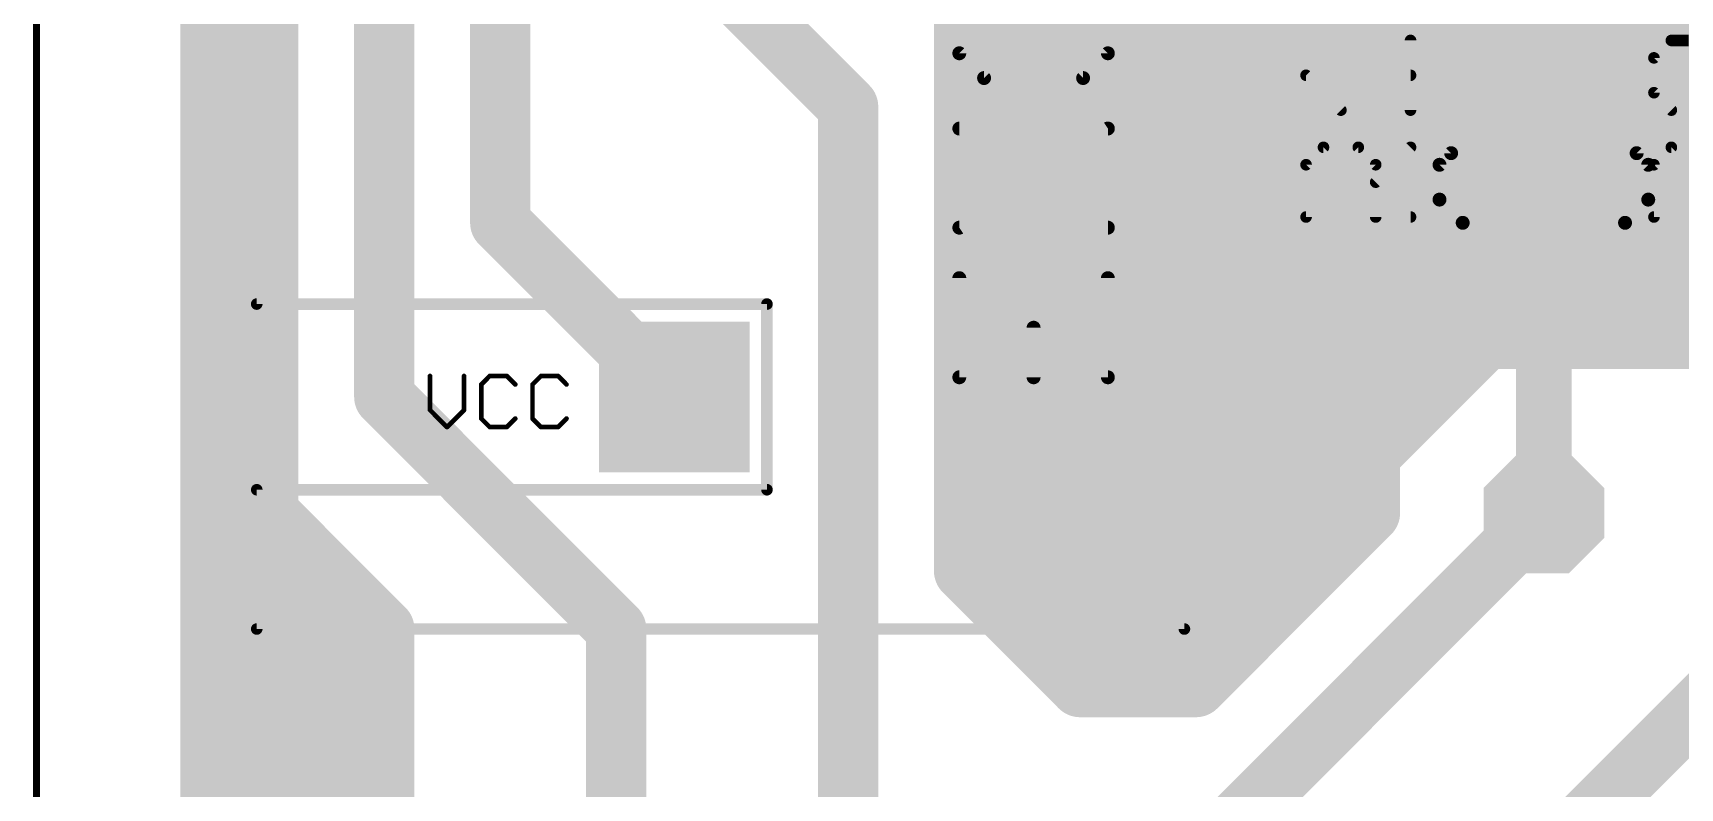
# Model space of a CAD drawing. Extents: x 0 to 64.6, y 0 to 55.9.
# Drawn here: x -0.04 to 18, y 21.12 to 29.38 of the extents above; entities that cross this region are included whole.
import ezdxf

# ---------------------------------------------------------------- set-up
doc = ezdxf.new("R2010")
doc.units = 0
for name, color, linetype in [('16', 132, 'CONTINUOUS'), ('17', 110, 'CONTINUOUS'), ('18', 110, 'CONTINUOUS'), ('21', 253, 'CONTINUOUS'), ('25', 253, 'CONTINUOUS'), ('51', 253, 'CONTINUOUS')]:
    doc.layers.add(name, color=color, linetype=linetype)

# ---------------------------------------------------------------- blocks, each defined once
blk = doc.blocks.new('RECT')
blk.add_solid([(-0.5, -0.5), (0.5, -0.5), (-0.5, 0.5), (0.5, 0.5)])
blk = doc.blocks.new('OCTAGONP')
at = {"const_width": 0.5}
blk.add_lwpolyline([(-0.25, -0.1036), (-0.25, 0.1036), (-0.1036, 0.25), (0.1036, 0.25), (0.25, 0.1036), (0.25, -0.1036), (0.1036, -0.25), (-0.1036, -0.25), (-0.25, -0.1036), (-0.25, 0.1036)], dxfattribs=at)
blk = doc.blocks.new('SQUAREV')
blk.add_solid([(-0.5, -0.5), (0.5, -0.5), (-0.5, 0.5), (0.5, 0.5)])

msp = doc.modelspace()

# ---------------------------------------------------------------- linework, layer by layer
at = {"layer": '16'}
for points, const_width in [([(0, 0), (0, 55.88)], 0.0762), ([(1.905, 24.765), (1.905, 36.195)], 0.6604), ([(2.54, 24.13), (2.54, 36.195)], 0.6604), ([(3.81, 25.4), (3.81, 32.385)], 0.6604), ([(5.08, 27.305), (5.08, 31.75)], 0.6604), ([(6.985, 30.48), (8.89, 28.575)], 0.6604), ([(10.16, 24.765), (10.16, 29.845)], 0.6604), ([(8.89, 28.575), (8.89, 17.78)], 0.6604), ([(6.985, 25.4), (5.08, 27.305)], 0.6604), ([(15.24, 26.035), (13.97, 26.035)], 0.6604), ([(14.605, 24.765), (15.875, 26.035)], 0.6604), ([(15.24, 26.035), (14.605, 25.4)], 0.6604), ([(15.875, 26.035), (15.24, 26.035)], 0.6604), ([(15.875, 26.035), (21.59, 26.035)], 0.6604), ([(6.35, 22.86), (3.81, 25.4)], 0.6604), ([(1.905, 24.765), (2.54, 24.13)], 0.6604), ([(1.905, 19.685), (1.905, 24.765)], 0.6604), ([(10.16, 24.765), (10.16, 24.13)], 0.6604), ([(10.16, 24.765), (10.795, 24.13)], 0.6604), ([(10.795, 24.765), (10.16, 24.765)], 0.6604), ([(10.795, 24.765), (11.43, 24.765)], 0.6604), ([(12.065, 23.495), (10.795, 24.765)], 0.6604), ([(11.43, 24.765), (12.065, 24.765)], 0.6604), ([(11.43, 24.765), (12.065, 24.13)], 0.6604), ([(11.43, 24.765), (11.43, 24.13)], 0.6604), ([(12.065, 24.765), (12.7, 24.765)], 0.6604), ([(12.065, 24.765), (12.7, 24.13)], 0.6604), ([(12.065, 24.765), (12.065, 24.13)], 0.6604), ([(13.335, 24.765), (12.7, 24.765)], 0.6604), ([(13.335, 24.13), (12.7, 24.765)], 0.6604), ([(12.7, 24.765), (12.7, 24.13)], 0.6604), ([(13.335, 24.765), (14.605, 24.765)], 0.6604), ([(13.335, 24.765), (13.97, 24.13)], 0.6604), ([(13.335, 24.13), (13.335, 24.765)], 0.6604), ([(13.97, 24.13), (14.605, 24.765)], 0.6604), ([(14.605, 24.765), (14.605, 24.13)], 0.6604), ([(2.54, 24.13), (2.54, 19.685)], 0.6604), ([(3.175, 23.495), (2.54, 24.13)], 0.6604), ([(10.16, 24.13), (10.16, 23.495)], 0.6604), ([(10.795, 23.495), (10.16, 24.13)], 0.6604), ([(10.795, 24.13), (11.43, 24.13)], 0.6604), ([(11.43, 19.05), (16.51, 24.13)], 0.6604), ([(13.335, 24.13), (12.065, 24.13)], 0.6604), ([(12.7, 23.495), (13.335, 24.13)], 0.6604), ([(13.335, 22.86), (14.605, 24.13)], 0.6604), ([(13.335, 23.495), (13.97, 24.13)], 0.6604), ([(13.97, 17.78), (20.32, 24.13)], 0.6604), ([(3.175, 23.495), (3.175, 19.05)], 0.6604), ([(3.81, 22.86), (3.175, 23.495)], 0.6604), ([(10.16, 23.495), (10.795, 22.86)], 0.6604), ([(12.065, 23.495), (10.795, 23.495)], 0.6604), ([(12.065, 23.495), (12.7, 23.495)], 0.6604), ([(12.7, 23.495), (13.335, 23.495)], 0.6604), ([(13.335, 23.495), (13.335, 22.86)], 0.6604), ([(3.81, 17.78), (3.81, 22.86)], 0.6604), ([(6.35, 17.78), (6.35, 22.86)], 0.6604), ([(10.795, 22.86), (11.43, 22.225)], 0.6604), ([(13.335, 22.86), (10.795, 22.86)], 0.6604), ([(13.335, 22.86), (12.7, 22.225)], 0.6604), ([(12.7, 22.225), (11.43, 22.225)], 0.6604)]:
    msp.add_lwpolyline(points, dxfattribs=dict(at, const_width=const_width))
at = {"layer": '16', "const_width": 0.3302}
for points in [[(9.0551, 28.575, 1), (8.7249, 28.575)], [(8.7733, 28.4583, 1), (9.0067, 28.6917)], [(5.1967, 27.4217, 1), (4.9633, 27.1883)], [(4.9149, 27.305, 1), (5.2451, 27.305)], [(13.97, 26.2001, 1), (13.97, 25.8699)], [(15.24, 26.2001, 1), (15.24, 25.8699)], [(15.3567, 25.9183, 1), (15.1233, 26.1517)], [(15.24, 25.8699, 1), (15.24, 26.2001)], [(15.875, 26.2001, 1), (15.875, 25.8699)], [(15.9917, 25.9183, 1), (15.7583, 26.1517)], [(15.875, 25.8699, 1), (15.875, 26.2001)], [(3.9267, 25.5167, 1), (3.6933, 25.2833)], [(6.8683, 25.2833, 1), (7.1017, 25.5167)], [(14.4883, 25.5167, 1), (14.7217, 25.2833)], [(3.6449, 25.4, 1), (3.9751, 25.4)], [(2.0701, 24.765, 1), (1.7399, 24.765)], [(2.0217, 24.8817, 1), (1.7883, 24.6483)], [(10.3251, 24.765, 1), (9.9949, 24.765)], [(10.16, 24.9301, 1), (10.16, 24.5999)], [(10.2767, 24.8817, 1), (10.0433, 24.6483)], [(10.795, 24.9301, 1), (10.795, 24.5999)], [(10.9117, 24.8817, 1), (10.6783, 24.6483)], [(10.795, 24.5999, 1), (10.795, 24.9301)], [(11.43, 24.9301, 1), (11.43, 24.5999)], [(11.5951, 24.765, 1), (11.2649, 24.765)], [(11.5467, 24.8817, 1), (11.3133, 24.6483)], [(11.43, 24.5999, 1), (11.43, 24.9301)], [(12.065, 24.9301, 1), (12.065, 24.5999)], [(12.2301, 24.765, 1), (11.8999, 24.765)], [(12.1817, 24.8817, 1), (11.9483, 24.6483)], [(12.065, 24.5999, 1), (12.065, 24.9301)], [(12.7, 24.9301, 1), (12.7, 24.5999)], [(12.8651, 24.765, 1), (12.5349, 24.765)], [(12.8167, 24.8817, 1), (12.5833, 24.6483)], [(12.7, 24.5999, 1), (12.7, 24.9301)], [(13.335, 24.9301, 1), (13.335, 24.5999)], [(13.5001, 24.765, 1), (13.1699, 24.765)], [(13.4517, 24.8817, 1), (13.2183, 24.6483)], [(13.335, 24.5999, 1), (13.335, 24.9301)], [(14.7701, 24.765, 1), (14.4399, 24.765)], [(14.7217, 24.6483, 1), (14.4883, 24.8817)], [(14.605, 24.5999, 1), (14.605, 24.9301)], [(1.7399, 24.765, 1), (2.0701, 24.765)], [(9.9949, 24.765, 1), (10.3251, 24.765)], [(14.4883, 24.8817, 1), (14.7217, 24.6483)], [(2.7051, 24.13, 1), (2.3749, 24.13)], [(2.6567, 24.2467, 1), (2.4233, 24.0133)], [(2.4233, 24.0133, 1), (2.6567, 24.2467)], [(10.3251, 24.13, 1), (9.9949, 24.13)], [(10.2767, 24.2467, 1), (10.0433, 24.0133)], [(10.795, 24.2951, 1), (10.795, 23.9649)], [(10.6783, 24.0133, 1), (10.9117, 24.2467)], [(11.43, 23.9649, 1), (11.43, 24.2951)], [(12.065, 24.2951, 1), (12.065, 23.9649)], [(11.9483, 24.0133, 1), (12.1817, 24.2467)], [(12.5833, 24.0133, 1), (12.8167, 24.2467)], [(13.4517, 24.0133, 1), (13.2183, 24.2467)], [(13.2183, 24.0133, 1), (13.4517, 24.2467)], [(13.335, 23.9649, 1), (13.335, 24.2951)], [(13.8533, 24.2467, 1), (14.0867, 24.0133)], [(14.0867, 24.0133, 1), (13.8533, 24.2467)], [(13.8533, 24.0133, 1), (14.0867, 24.2467)], [(14.7217, 24.0133, 1), (14.4883, 24.2467)], [(16.6267, 24.0133, 1), (16.3933, 24.2467)], [(2.3749, 24.13, 1), (2.7051, 24.13)], [(9.9949, 24.13, 1), (10.3251, 24.13)], [(11.2649, 24.13, 1), (11.5951, 24.13)], [(11.8999, 24.13, 1), (12.2301, 24.13)], [(12.5349, 24.13, 1), (12.8651, 24.13)], [(13.1699, 24.13, 1), (13.5001, 24.13)], [(14.4399, 24.13, 1), (14.7701, 24.13)], [(3.3401, 23.495, 1), (3.0099, 23.495)], [(3.2917, 23.6117, 1), (3.0583, 23.3783)], [(10.2767, 23.6117, 1), (10.0433, 23.3783)], [(10.795, 23.6601, 1), (10.795, 23.3299)], [(12.065, 23.6601, 1), (12.065, 23.3299)], [(12.065, 23.3299, 1), (12.065, 23.6601)], [(12.7, 23.6601, 1), (12.7, 23.3299)], [(12.7, 23.3299, 1), (12.7, 23.6601)], [(13.5001, 23.495, 1), (13.1699, 23.495)], [(13.335, 23.3299, 1), (13.335, 23.6601)], [(3.0583, 23.3783, 1), (3.2917, 23.6117)], [(9.9949, 23.495, 1), (10.3251, 23.495)], [(10.6783, 23.3783, 1), (10.9117, 23.6117)], [(11.9483, 23.3783, 1), (12.1817, 23.6117)], [(12.5833, 23.6117, 1), (12.8167, 23.3783)], [(13.2183, 23.6117, 1), (13.4517, 23.3783)], [(3.9751, 22.86, 1), (3.6449, 22.86)], [(3.6933, 22.7433, 1), (3.9267, 22.9767)], [(6.5151, 22.86, 1), (6.1849, 22.86)], [(6.2333, 22.7433, 1), (6.4667, 22.9767)], [(10.795, 23.0251, 1), (10.795, 22.6949)], [(10.9117, 22.9767, 1), (10.6783, 22.7433)], [(10.6783, 22.7433, 1), (10.9117, 22.9767)], [(13.2183, 22.9767, 1), (13.4517, 22.7433)], [(13.4517, 22.7433, 1), (13.2183, 22.9767)], [(13.335, 22.6949, 1), (13.335, 23.0251)], [(13.1699, 22.86, 1), (13.5001, 22.86)], [(11.43, 22.3901, 1), (11.43, 22.0599)], [(12.7, 22.0599, 1), (12.7, 22.3901)], [(11.3133, 22.1083, 1), (11.5467, 22.3417)], [(12.5833, 22.3417, 1), (12.8167, 22.1083)]]:
    msp.add_lwpolyline(points, format="xyb", dxfattribs=at)
at = {"layer": '21'}
for points, const_width in [([(15.494, 32.893), (15.494, 28.067)], 0.1524), ([(17.526, 32.893), (17.526, 28.067)], 0.1524), ([(15.494, 28.067), (15.367, 27.94)], 0.1524), ([(17.526, 28.067), (17.653, 27.94)], 0.1524), ([(15.367, 27.559), (15.367, 27.94)], 0.1524), ([(17.653, 27.559), (17.653, 27.94)], 0.1524), ([(17.399, 27.305), (15.621, 27.305)], 0.1524), ([(16.51, 26.035), (16.51, 26.416)], 0.6096)]:
    msp.add_lwpolyline(points, dxfattribs=dict(at, const_width=const_width))
for points, const_width in [([(15.5209, 28.0401, 1), (15.4671, 28.0939)], 0.0762), ([(17.5529, 28.0939, 1), (17.4991, 28.0401)], 0.0762), ([(15.4051, 27.94, 1), (15.3289, 27.94)], 0.0762), ([(15.3401, 27.9669, 1), (15.3939, 27.9131)], 0.0762), ([(15.4559, 28.067, 1), (15.5321, 28.067)], 0.0762), ([(17.4879, 28.067, 1), (17.5641, 28.067)], 0.0762), ([(17.6911, 27.94, 1), (17.6149, 27.94)], 0.0762), ([(17.6261, 27.9131, 1), (17.6799, 27.9669)], 0.0762), ([(15.367, 27.559, 0.4142), (15.621, 27.305)], 0.1524), ([(15.4051, 27.559, 1), (15.3289, 27.559)], 0.0762), ([(17.399, 27.305, 0.4142), (17.653, 27.559)], 0.1524), ([(17.6911, 27.559, 1), (17.6149, 27.559)], 0.0762), ([(15.3289, 27.559, 1), (15.4051, 27.559)], 0.0762), ([(17.6149, 27.559, 1), (17.6911, 27.559)], 0.0762), ([(15.621, 27.3431, 1), (15.621, 27.2669)], 0.0762), ([(15.621, 27.2669, 1), (15.621, 27.3431)], 0.0762), ([(17.399, 27.3431, 1), (17.399, 27.2669)], 0.0762), ([(17.399, 27.2669, 1), (17.399, 27.3431)], 0.0762), ([(16.6624, 26.416, 1), (16.3576, 26.416)], 0.3048), ([(16.3576, 26.035, 1), (16.6624, 26.035)], 0.3048)]:
    msp.add_lwpolyline(points, format="xyb", dxfattribs=dict(at, const_width=const_width))
at = {"layer": '25'}
for points, const_width in [([(12.573, 43.18), (12.573, 22.86)], 0.127), ([(10.1078, 29.7024), (10.1078, 29.1601)], 0.1524), ([(11.7348, 29.1601), (11.7348, 29.7024)], 0.1524), ([(2.413, 26.416), (2.413, 29.464)], 0.127), ([(10.1078, 29.1601), (10.379, 28.8889)], 0.1524), ([(11.4636, 28.8889), (11.7348, 29.1601)], 0.1524), ([(15.0495, 28.5379), (15.0495, 29.3005)], 0.127), ([(17.9062, 29.3005), (17.7155, 29.1099)], 0.127), ([(18.0968, 29.3005), (17.9062, 29.3005)], 0.127), ([(17.7155, 29.1099), (17.7155, 28.7286)], 0.127), ([(10.379, 28.8889), (11.4636, 28.8889)], 0.1524), ([(14.2869, 28.5379), (13.9055, 28.9192)], 0.127), ([(13.9055, 28.9192), (15.0495, 28.9192)], 0.127), ([(17.7155, 28.7286), (17.9062, 28.5379)], 0.127), ([(10.1078, 27.2518), (11.7348, 28.3364)], 0.1524), ([(11.7348, 28.3364), (10.1078, 28.3364)], 0.1524), ([(13.9055, 27.9405), (14.0962, 28.1312)], 0.127), ([(14.0962, 28.1312), (14.4775, 28.1312)], 0.127), ([(14.4775, 28.1312), (14.6682, 27.9405)], 0.127), ([(14.6682, 27.7498), (15.0495, 28.1312)], 0.127), ([(17.7155, 27.9405), (17.9062, 28.1312)], 0.127), ([(17.9062, 28.1312), (18.2875, 28.1312)], 0.127), ([(13.9055, 27.3685), (13.9055, 27.9405)], 0.127), ([(14.6682, 27.9405), (14.6682, 27.3685)], 0.127), ([(17.7155, 27.3685), (17.7155, 27.9405)], 0.127), ([(15.0495, 27.3685), (13.9055, 27.3685)], 0.127), ([(18.8595, 27.3685), (17.7155, 27.3685)], 0.127), ([(11.7348, 27.2518), (10.1078, 27.2518)], 0.1524), ([(10.1078, 26.6993), (10.1078, 25.6146)], 0.1524), ([(11.7348, 25.6146), (11.7348, 26.6993)], 0.1524), ([(8.001, 26.416), (2.413, 26.416)], 0.127), ([(8.001, 24.384), (8.001, 26.416)], 0.127), ([(10.9213, 25.6146), (10.9213, 26.1569)], 0.1524), ([(4.3105, 25.6291), (4.3105, 25.2562)], 0.0508), ([(4.6833, 25.2562), (4.6833, 25.6291)], 0.0508), ([(4.965, 25.6291), (4.8718, 25.5359)], 0.0508), ([(5.1514, 25.6291), (4.965, 25.6291)], 0.0508), ([(5.2446, 25.5359), (5.1514, 25.6291)], 0.0508), ([(5.5263, 25.6291), (5.4331, 25.5359)], 0.0508), ([(5.7127, 25.6291), (5.5263, 25.6291)], 0.0508), ([(5.8059, 25.5359), (5.7127, 25.6291)], 0.0508), ([(10.1078, 25.6146), (11.7348, 25.6146)], 0.1524), ([(4.8718, 25.5359), (4.8718, 25.163)], 0.0508), ([(5.4331, 25.5359), (5.4331, 25.163)], 0.0508), ([(4.3105, 25.2562), (4.4969, 25.0698)], 0.0508), ([(4.4969, 25.0698), (4.6833, 25.2562)], 0.0508), ([(4.8718, 25.163), (4.965, 25.0698)], 0.0508), ([(4.965, 25.0698), (5.1514, 25.0698)], 0.0508), ([(5.1514, 25.0698), (5.2446, 25.163)], 0.0508), ([(5.4331, 25.163), (5.5263, 25.0698)], 0.0508), ([(5.5263, 25.0698), (5.7127, 25.0698)], 0.0508), ([(5.7127, 25.0698), (5.8059, 25.163)], 0.0508), ([(2.413, 22.86), (2.413, 24.384)], 0.127), ([(2.413, 24.384), (8.001, 24.384)], 0.127), ([(12.573, 22.86), (2.413, 22.86)], 0.127)]:
    msp.add_lwpolyline(points, dxfattribs=dict(at, const_width=const_width))
for points, const_width in [([(10.1348, 29.187, 1), (10.0809, 29.1331)], 0.0762), ([(11.7617, 29.1331, 1), (11.7079, 29.187)], 0.0762), ([(15.0813, 29.3005, 1), (15.0177, 29.3005)], 0.0635), ([(17.9062, 29.3323, 1), (17.9062, 29.2688)], 0.0635), ([(17.9286, 29.2781, 1), (17.8837, 29.323)], 0.0635), ([(10.0697, 29.1601, 1), (10.1459, 29.1601)], 0.0762), ([(11.6967, 29.1601, 1), (11.7729, 29.1601)], 0.0762), ([(17.7473, 29.1099, 1), (17.6838, 29.1099)], 0.0635), ([(17.6931, 29.1323, 1), (17.738, 29.0874)], 0.0635), ([(10.379, 28.927, 1), (10.379, 28.8508)], 0.0762), ([(10.352, 28.862, 1), (10.4059, 28.9159)], 0.0762), ([(11.4367, 28.9159, 1), (11.4906, 28.862)], 0.0762), ([(11.4636, 28.8508, 1), (11.4636, 28.927)], 0.0762), ([(13.9055, 28.951, 1), (13.9055, 28.8875)], 0.0635), ([(13.928, 28.9417, 1), (13.8831, 28.8968)], 0.0635), ([(15.0495, 28.8875, 1), (15.0495, 28.951)], 0.0635), ([(17.738, 28.751, 1), (17.6931, 28.7061)], 0.0635), ([(17.6838, 28.7286, 1), (17.7473, 28.7286)], 0.0635), ([(14.2644, 28.5154, 1), (14.3093, 28.5603)], 0.0635), ([(15.0177, 28.5379, 1), (15.0813, 28.5379)], 0.0635), ([(17.8837, 28.5154, 1), (17.9286, 28.5603)], 0.0635), ([(10.1078, 28.3745, 1), (10.1078, 28.2983)], 0.0762), ([(11.7559, 28.3047, 1), (11.7137, 28.3681)], 0.0762), ([(11.7348, 28.2983, 1), (11.7348, 28.3745)], 0.0762), ([(14.0962, 28.1629, 1), (14.0962, 28.0994)], 0.0635), ([(14.1186, 28.1087, 1), (14.0737, 28.1536)], 0.0635), ([(14.5, 28.1536, 1), (14.4551, 28.1087)], 0.0635), ([(14.4775, 28.0994, 1), (14.4775, 28.1629)], 0.0635), ([(15.072, 28.1087, 1), (15.027, 28.1536)], 0.0635), ([(17.9062, 28.1629, 1), (17.9062, 28.0994)], 0.0635), ([(17.9286, 28.1087, 1), (17.8837, 28.1536)], 0.0635), ([(13.9373, 27.9405, 1), (13.8738, 27.9405)], 0.0635), ([(13.8831, 27.9629, 1), (13.928, 27.918)], 0.0635), ([(14.6999, 27.9405, 1), (14.6364, 27.9405)], 0.0635), ([(14.6457, 27.918, 1), (14.6906, 27.9629)], 0.0635), ([(17.7473, 27.9405, 1), (17.6838, 27.9405)], 0.0635), ([(17.6931, 27.9629, 1), (17.738, 27.918)], 0.0635), ([(14.6457, 27.7723, 1), (14.6906, 27.7274)], 0.0635), ([(13.9055, 27.4002, 1), (13.9055, 27.3368)], 0.0635), ([(15.0495, 27.3368, 1), (15.0495, 27.4002)], 0.0635), ([(17.7155, 27.4002, 1), (17.7155, 27.3368)], 0.0635), ([(10.1078, 27.2899, 1), (10.1078, 27.2137)], 0.0762), ([(10.0867, 27.2835, 1), (10.1289, 27.2201)], 0.0762), ([(11.7348, 27.2137, 1), (11.7348, 27.2899)], 0.0762), ([(13.8738, 27.3685, 1), (13.9373, 27.3685)], 0.0635), ([(14.6364, 27.3685, 1), (14.6999, 27.3685)], 0.0635), ([(17.6838, 27.3685, 1), (17.7473, 27.3685)], 0.0635), ([(10.1459, 26.6993, 1), (10.0697, 26.6993)], 0.0762), ([(11.7729, 26.6993, 1), (11.6967, 26.6993)], 0.0762), ([(2.413, 26.4477, 1), (2.413, 26.3843)], 0.0635), ([(2.3813, 26.416, 1), (2.4448, 26.416)], 0.0635), ([(8.0328, 26.416, 1), (7.9693, 26.416)], 0.0635), ([(8.001, 26.3843, 1), (8.001, 26.4477)], 0.0635), ([(10.9594, 26.1569, 1), (10.8832, 26.1569)], 0.0762), ([(4.3232, 25.6291, 1), (4.2978, 25.6291)], 0.0254), ([(4.696, 25.6291, 1), (4.6706, 25.6291)], 0.0254), ([(4.965, 25.6418, 1), (4.965, 25.6164)], 0.0254), ([(4.974, 25.6201, 1), (4.956, 25.6381)], 0.0254), ([(5.1604, 25.6381, 1), (5.1424, 25.6201)], 0.0254), ([(5.1514, 25.6164, 1), (5.1514, 25.6418)], 0.0254), ([(5.5263, 25.6418, 1), (5.5263, 25.6164)], 0.0254), ([(5.5353, 25.6201, 1), (5.5173, 25.6381)], 0.0254), ([(5.7217, 25.6381, 1), (5.7037, 25.6201)], 0.0254), ([(5.7127, 25.6164, 1), (5.7127, 25.6418)], 0.0254), ([(10.1078, 25.6527, 1), (10.1078, 25.5765)], 0.0762), ([(10.0697, 25.6146, 1), (10.1459, 25.6146)], 0.0762), ([(10.8832, 25.6146, 1), (10.9594, 25.6146)], 0.0762), ([(11.6967, 25.6146, 1), (11.7729, 25.6146)], 0.0762), ([(11.7348, 25.5765, 1), (11.7348, 25.6527)], 0.0762), ([(4.8845, 25.5359, 1), (4.8591, 25.5359)], 0.0254), ([(4.8628, 25.5448, 1), (4.8808, 25.5269)], 0.0254), ([(5.2356, 25.5269, 1), (5.2536, 25.5448)], 0.0254), ([(5.4458, 25.5359, 1), (5.4204, 25.5359)], 0.0254), ([(5.4241, 25.5448, 1), (5.4421, 25.5269)], 0.0254), ([(5.797, 25.5269, 1), (5.8149, 25.5448)], 0.0254), ([(4.3194, 25.2652, 1), (4.3015, 25.2472)], 0.0254), ([(4.2978, 25.2562, 1), (4.3232, 25.2562)], 0.0254), ([(4.6706, 25.2562, 1), (4.696, 25.2562)], 0.0254), ([(4.6923, 25.2472, 1), (4.6743, 25.2652)], 0.0254), ([(4.4879, 25.0788, 1), (4.5059, 25.0608)], 0.0254), ([(4.4879, 25.0608, 1), (4.5059, 25.0788)], 0.0254), ([(4.8808, 25.172, 1), (4.8628, 25.154)], 0.0254), ([(4.8591, 25.163, 1), (4.8845, 25.163)], 0.0254), ([(4.965, 25.0825, 1), (4.965, 25.0571)], 0.0254), ([(4.956, 25.0608, 1), (4.974, 25.0788)], 0.0254), ([(5.1424, 25.0788, 1), (5.1604, 25.0608)], 0.0254), ([(5.1514, 25.0571, 1), (5.1514, 25.0825)], 0.0254), ([(5.2536, 25.154, 1), (5.2356, 25.172)], 0.0254), ([(5.4421, 25.172, 1), (5.4241, 25.154)], 0.0254), ([(5.4204, 25.163, 1), (5.4458, 25.163)], 0.0254), ([(5.5263, 25.0825, 1), (5.5263, 25.0571)], 0.0254), ([(5.5173, 25.0608, 1), (5.5353, 25.0788)], 0.0254), ([(5.7037, 25.0788, 1), (5.7217, 25.0608)], 0.0254), ([(5.7127, 25.0571, 1), (5.7127, 25.0825)], 0.0254), ([(5.8149, 25.154, 1), (5.797, 25.172)], 0.0254), ([(2.413, 24.4157, 1), (2.413, 24.3523)], 0.0635), ([(2.4448, 24.384, 1), (2.3813, 24.384)], 0.0635), ([(7.9693, 24.384, 1), (8.0328, 24.384)], 0.0635), ([(8.001, 24.3523, 1), (8.001, 24.4157)], 0.0635), ([(2.413, 22.8917, 1), (2.413, 22.8283)], 0.0635), ([(12.573, 22.8283, 1), (12.573, 22.8917)], 0.0635), ([(2.3813, 22.86, 1), (2.4448, 22.86)], 0.0635), ([(12.5412, 22.86, 1), (12.6048, 22.86)], 0.0635)]:
    msp.add_lwpolyline(points, format="xyb", dxfattribs=dict(at, const_width=const_width))
at = {"layer": '51', "const_width": 0.6096}
msp.add_lwpolyline([(16.51, 24.13), (16.51, 25.146)], dxfattribs=at)
at = {"layer": '51', "const_width": 0.3048}
for points in [[(16.6624, 25.146, 1), (16.3576, 25.146)], [(16.3576, 24.13, 1), (16.6624, 24.13)]]:
    msp.add_lwpolyline(points, format="xyb", dxfattribs=at)

# ---------------------------------------------------------------- block references
at = {"layer": '16'}
for p, xscale, yscale in [((17.78, 29.845), 7.62, 7.62), ((12.3825, 28.8925), 4.445, 8.255)]:
    msp.add_blockref('RECT', p, dxfattribs=dict(at, xscale=xscale, yscale=yscale))
at = {"layer": '17', "xscale": 1.3208, "yscale": 1.3208, "rotation": 90}
msp.add_blockref('OCTAGONP', (16.51, 24.13), dxfattribs=at)
msp.add_blockref('OCTAGONP', (16.51, 24.13), dxfattribs=at)
at = {"layer": '18', "xscale": 1.65, "yscale": 1.65}
msp.add_blockref('SQUAREV', (6.985, 25.4), dxfattribs=at)
msp.add_blockref('SQUAREV', (6.985, 25.4), dxfattribs=at)
at = {"layer": '21', "xscale": 0.8636, "yscale": 0.6096, "rotation": 90}
for p in [(16.51, 26.8732), (16.51, 25.6032)]:
    msp.add_blockref('RECT', p, dxfattribs=at)

doc.saveas('drawing.dxf')
